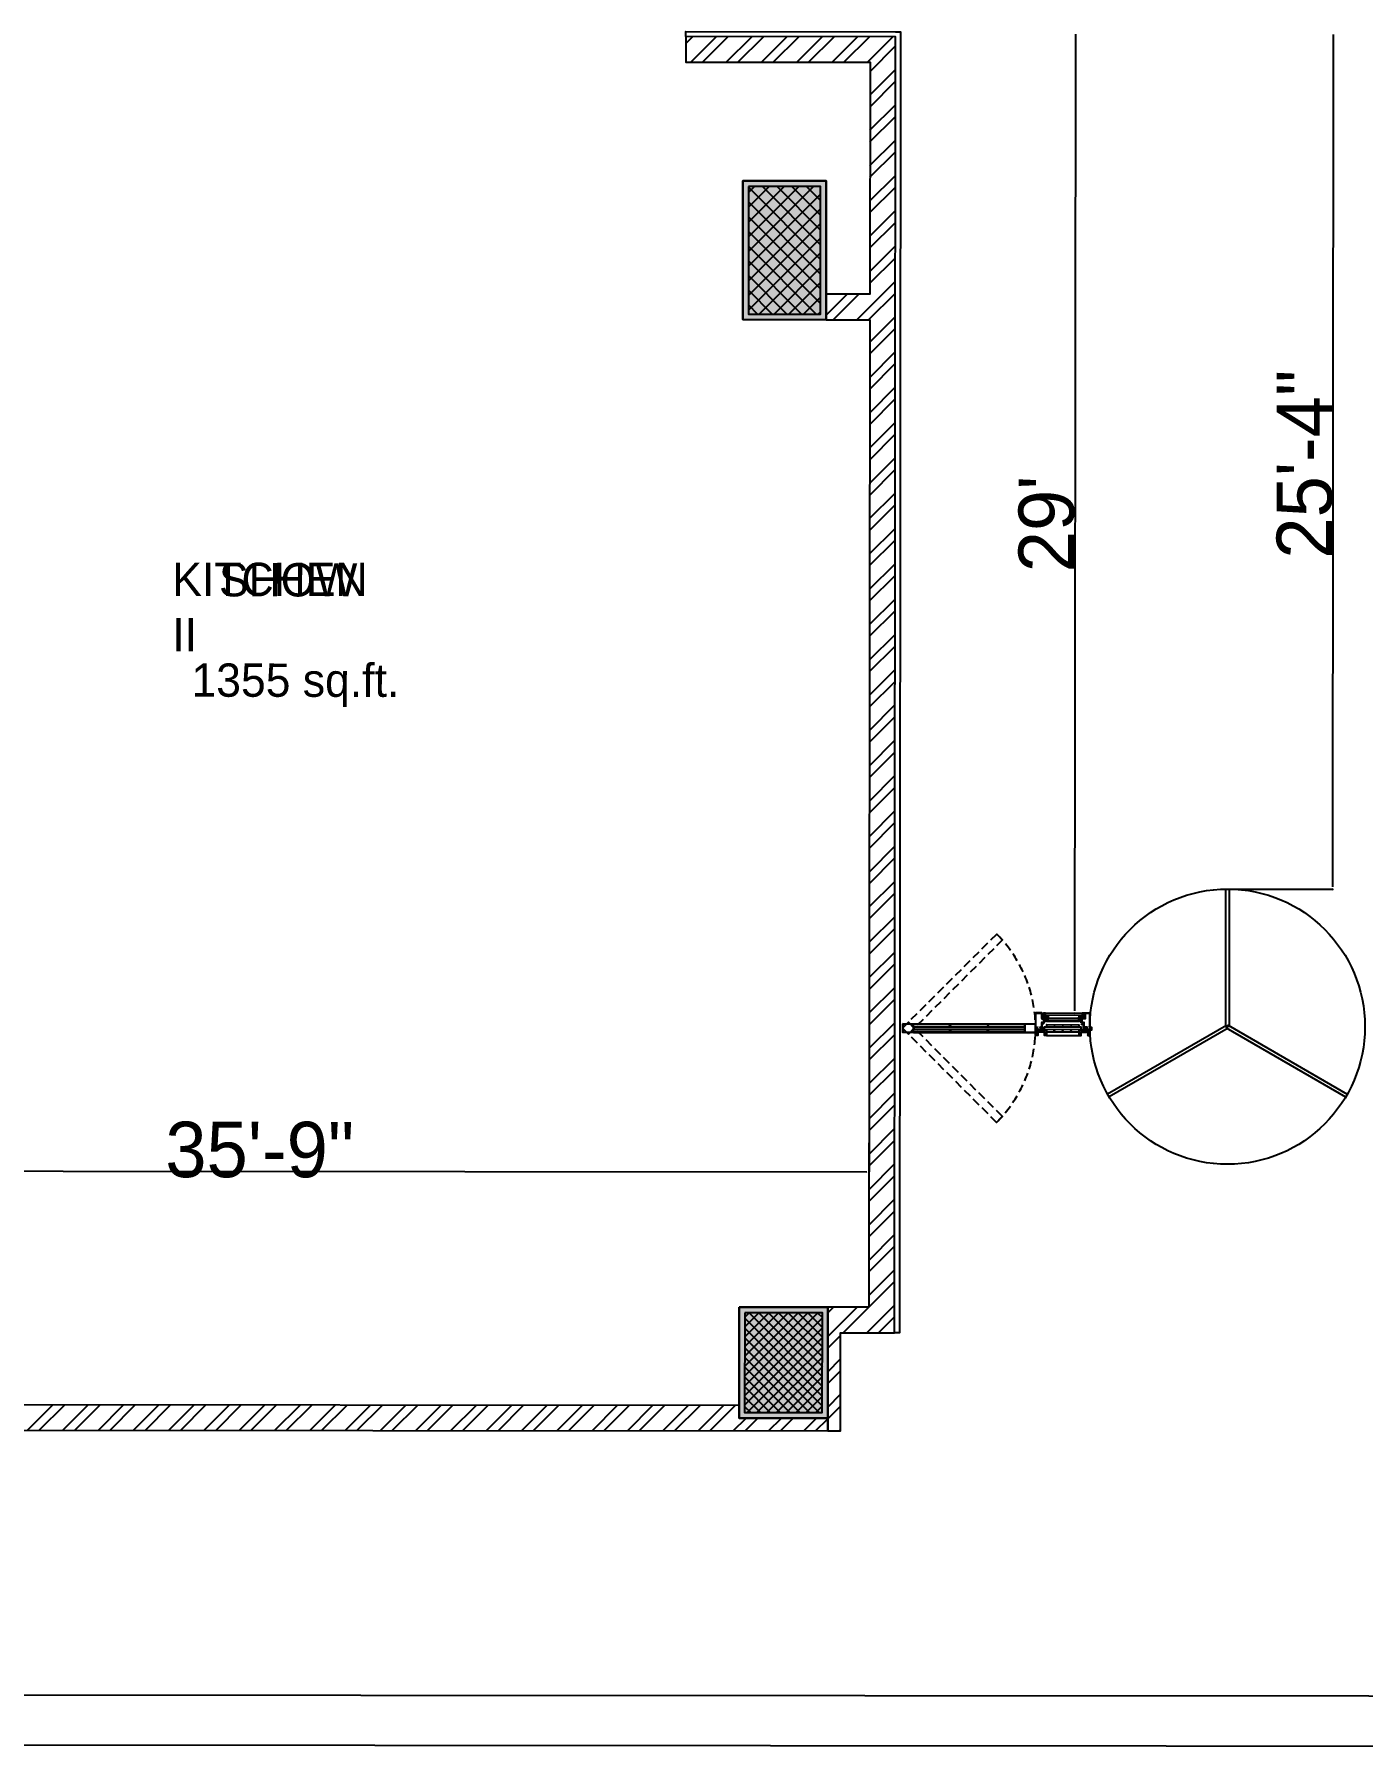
# Model space of a CAD drawing. Header units: millimetres. Extents: x -957 to 3394, y -3 to 3008.
# Drawn here: x 746 to 1217, y -3 to 606 of the extents above; entities that cross this region are included whole.
import ezdxf

# ---------------------------------------------------------------- set-up
doc = ezdxf.new("R2010")
doc.units = ezdxf.units.MM
for name, color, linetype in [('PDF_$0$ELEVATION_5_LIGHT', 7, 'CONTINUOUS'), ('PDF_$0$GLAZING', 7, 'CONTINUOUS'), ('PDF_0', 7, 'CONTINUOUS'), ('PDF_A-GRID2', 7, 'CONTINUOUS'), ('PDF_ALUMINIUM-DET', 7, 'CONTINUOUS'), ('PDF_DOORS_SECTION', 7, 'CONTINUOUS'), ('PDF_ELEV_5_LIGHT', 7, 'CONTINUOUS'), ('PDF_FRAMING-COLUMN', 7, 'CONTINUOUS'), ('PDF_FRAMING-COLUMN_HATCH', 7, 'CONTINUOUS'), ('PDF_GASKET', 7, 'CONTINUOUS'), ('PDF_GLASS', 7, 'CONTINUOUS'), ('PDF_HARDWARE', 7, 'CONTINUOUS'), ('PDF_HATCH', 7, 'CONTINUOUS'), ('PDF_HATCH_-_BRICK_WALL', 7, 'CONTINUOUS'), ('PDF_I-DOOR-OPEN', 7, 'CONTINUOUS'), ('PDF_ID_FINISH_LINE', 7, 'CONTINUOUS'), ('PDF_TEMPLATE', 7, 'CONTINUOUS'), ('PDF_TEXT', 7, 'CONTINUOUS'), ('PDF_WALL', 7, 'CONTINUOUS')]:
    doc.layers.add(name, color=color, linetype=linetype)
doc.styles.add('PDF_ARIAL', font='PDF_ARIAL')

msp = doc.modelspace()

# ---------------------------------------------------------------- linework, layer by layer
at = {"layer": 'PDF_$0$ELEVATION_5_LIGHT'}
msp.add_circle((1168.69, 254.07), 48.77, dxfattribs=at)
at = {"layer": 'PDF_$0$GLAZING'}
for points in [[(1169.33, 302.84), (1169.28, 254.07), (1168.1, 254.07), (1168.15, 302.84)], [(1126.15, 230.24), (1168.4, 254.59)], [(1168.99, 253.56), (1126.74, 229.22)], [(1210.61, 229.14), (1168.4, 253.56), (1168.99, 254.58), (1211.2, 230.17)], [(1168.4, 253.56), (1168.99, 254.58)]]:
    msp.add_lwpolyline(points, dxfattribs=at)
at = {"layer": 'PDF_0'}
for points in [[(-926.17, 18.23), (-923.64, 2975.98), (3366.24, 2973.12), (3363.71, 15.38)], [(1104.6, 256.28), (1104.32, 255.99)], [(1104.38, 256.17), (1105.11, 256.17), (1105.11, 256.9), (1104.38, 256.9)], [(1116.26, 256.27), (1115.98, 255.98)], [(1116.2, 256.16), (1116.94, 256.16), (1116.94, 256.89), (1116.2, 256.89)], [(1053.46, 255.02), (1053.45, 252.07), (1057.39, 252.06), (1057.39, 255.01)], [(1053.54, 254.94), (1053.53, 252.15), (1057.31, 252.14), (1057.31, 254.93)], [(1096.72, 254.98), (1096.72, 252.03), (1100.65, 252.03), (1100.65, 254.98)], [(1096.8, 254.9), (1096.8, 252.11), (1100.57, 252.11), (1100.57, 254.9)], [(1100.65, 252.88), (1104.58, 252.88), (1104.58, 250.91), (1103.8, 250.91), (1103.8, 252.09), (1101.44, 252.09), (1101.44, 250.91), (1100.65, 250.91)], [(1100.66, 253.01), (1101.39, 253.01), (1101.39, 253.74), (1100.66, 253.74)], [(1100.7, 252.83), (1104.53, 252.83), (1104.53, 250.96), (1103.85, 252.14), (1101.39, 252.14), (1101.39, 250.96)], [(1101.43, 252.81), (1101.42, 252.8)], [(1101.44, 252.81), (1101.43, 252.8)], [(1102.15, 252.81), (1102.14, 252.8)], [(1102.16, 252.81), (1102.15, 252.8)], [(1102.41, 253.17), (1103.14, 253.17), (1103.14, 253.9), (1102.41, 253.9)], [(1119.92, 252.86), (1115.99, 252.87), (1115.99, 250.9), (1116.78, 250.9), (1116.78, 252.08), (1119.14, 252.08), (1119.14, 250.9), (1119.92, 250.9)], [(1119.87, 252.81), (1116.04, 252.82), (1116.04, 250.95), (1116.73, 252.13), (1119.19, 252.13), (1119.19, 250.95)], [(1118.17, 253.15), (1118.9, 253.15), (1118.9, 253.88), (1118.17, 253.89)], [(1118.43, 252.8), (1118.42, 252.79)], [(1118.44, 252.8), (1118.43, 252.79)], [(1119.14, 252.8), (1119.13, 252.79)], [(1119.15, 252.8), (1119.14, 252.79)], [(1119.92, 252.99), (1120.65, 252.99), (1120.65, 253.73), (1119.92, 253.73)]]:
    msp.add_lwpolyline(points, close=True, dxfattribs=at)
for points in [[(1114.78, 605.86), (1114.48, 259.7)], [(1206.03, 303.59), (1206.29, 605.78)], [(1168.15, 302.84), (1206.04, 302.81)], [(1205.84, 302.61), (1206.23, 303)], [(1100.67, 258.88), (1100.65, 255.56), (1100.65, 253.02)], [(1102.88, 258.92), (1101.94, 258.92), (1100.71, 258.92)], [(1100.71, 258.92), (1114.49, 258.91)], [(1100.73, 253.12), (1100.74, 258.84)], [(1100.74, 258.84), (1101.94, 258.84), (1102.85, 258.84), (1102.84, 256.88)], [(1102.84, 255.71), (1102.84, 253.11)], [(1102.85, 256.87), (1103.5, 256.87)], [(1102.92, 256.95), (1102.92, 258.88)], [(1104.59, 256.95), (1102.93, 256.95)], [(1103.51, 256.86), (1103.5, 255.72)], [(1103.78, 255.67), (1103.58, 256.85)], [(1103.6, 256.87), (1104.52, 256.87)], [(1103.85, 255.68), (1103.79, 255.68)], [(1103.86, 255.58), (1103.86, 255.67)], [(1104.28, 256.37), (1104.28, 256.17)], [(1104.51, 256.39), (1104.3, 256.39)], [(1104.3, 256.15), (1104.36, 256.15)], [(1104.41, 256.15), (1104.46, 256.24)], [(1104.51, 256.15), (1104.57, 256.15)], [(1104.53, 256.85), (1104.53, 256.41)], [(1104.59, 256.17), (1104.59, 256.94)], [(1114.29, 258.71), (1114.68, 259.11)], [(1115.99, 256.16), (1115.99, 256.93)], [(1116, 256.94), (1117.65, 256.93)], [(1116.07, 256.14), (1116.01, 256.14)], [(1116.05, 256.84), (1116.05, 256.4)], [(1116.98, 256.86), (1116.07, 256.86)], [(1116.07, 256.38), (1116.28, 256.38)], [(1116.12, 256.14), (1116.17, 256.23)], [(1116.28, 256.14), (1116.22, 256.14)], [(1116.3, 256.36), (1116.3, 256.16)], [(1116.72, 255.57), (1116.72, 255.66)], [(1116.73, 255.67), (1116.79, 255.67)], [(1116.8, 255.66), (1117, 256.84)], [(1117.73, 256.86), (1117.08, 256.86)], [(1117.08, 256.85), (1117.08, 255.71)], [(1117.66, 256.94), (1117.66, 258.87)], [(1117.7, 258.91), (1118.64, 258.91), (1119.88, 258.91)], [(1119.84, 258.83), (1118.64, 258.83), (1117.74, 258.83), (1117.74, 256.86)], [(1117.74, 255.7), (1117.74, 253.1)], [(1119.84, 253.1), (1119.85, 258.82)], [(1119.92, 258.87), (1119.93, 255.54), (1119.92, 253)], [(1096.72, 254.98), (1057.39, 255.01)], [(1057.39, 252.06), (1096.72, 252.03)], [(1069.97, 252.25), (1070.76, 253.04)], [(1069.98, 254.02), (1070.76, 254.81)], [(1070.05, 254.1), (1070.68, 254.73)], [(1070.05, 252.33), (1070.68, 252.96)], [(1083.35, 254.01), (1084.13, 254.79)], [(1083.35, 252.24), (1084.13, 253.02)], [(1083.42, 252.32), (1084.05, 252.95)], [(1083.43, 254.09), (1084.06, 254.72)], [(1100.65, 253.01), (1100.73, 253.01)], [(1100.79, 253.11), (1100.74, 253.11)], [(1100.85, 253.21), (1100.8, 253.16)], [(1100.8, 253.16), (1100.8, 253.12)], [(1101.18, 253.21), (1100.86, 253.21)], [(1101.25, 253.15), (1101.19, 253.21)], [(1101.2, 253.12), (1101.94, 253.01)], [(1101.25, 253.12), (1101.25, 253.14)], [(1102.31, 253.11), (1101.26, 253.11)], [(1102.38, 253.21), (1102.32, 253.15)], [(1102.32, 253.14), (1102.32, 253.11)], [(1102.37, 253.13), (1102.41, 253.17)], [(1102.71, 253.21), (1102.39, 253.21)], [(1102.77, 253.16), (1102.72, 253.21)], [(1102.77, 253.11), (1102.77, 253.16)], [(1102.83, 253.11), (1102.78, 253.11)], [(1102.84, 253.01), (1102.92, 253.01)], [(1102.92, 253.02), (1102.92, 255.55)], [(1102.93, 255.56), (1103.84, 255.56)], [(1103.04, 254.74), (1103.79, 255.56)], [(1103.66, 253.02), (1103.87, 253.09)], [(1103.67, 253.13), (1103.87, 253.2)], [(1103.67, 253.1), (1103.87, 253.17)], [(1103.67, 253.08), (1103.87, 253.14)], [(1103.67, 253.05), (1103.87, 253.11)], [(1107.08, 253.99), (1107.56, 254.46)], [(1107.08, 252.53), (1107.55, 253)], [(1107.1, 254.01), (1107.53, 254.44)], [(1107.1, 252.55), (1107.53, 252.98)], [(1110.05, 253.98), (1110.52, 254.46)], [(1110.05, 252.53), (1110.52, 253)], [(1110.07, 254.01), (1110.5, 254.43)], [(1110.07, 252.55), (1110.5, 252.98)], [(1113.02, 253.98), (1113.49, 254.45)], [(1113.02, 252.53), (1113.49, 253)], [(1113.04, 254), (1113.47, 254.43)], [(1113.04, 252.55), (1113.47, 252.98)], [(1116.71, 253.12), (1116.91, 253.19)], [(1116.71, 253.09), (1116.91, 253.16)], [(1116.71, 253.07), (1116.91, 253.13)], [(1116.71, 253.04), (1116.91, 253.1)], [(1116.71, 253.01), (1116.92, 253.07)], [(1117.65, 255.55), (1116.74, 255.55)], [(1116.79, 254.73), (1117.53, 255.55)], [(1117.66, 253), (1117.66, 255.54)], [(1117.66, 253), (1117.74, 253)], [(1117.74, 253.09), (1117.8, 253.09)], [(1117.81, 253.15), (1117.86, 253.2)], [(1117.81, 253.1), (1117.81, 253.14)], [(1117.86, 253.2), (1118.19, 253.2)], [(1118.21, 253.12), (1118.17, 253.15)], [(1118.19, 253.2), (1118.25, 253.13)], [(1118.26, 253.13), (1118.26, 253.1)], [(1118.26, 253.09), (1119.32, 253.09)], [(1119.37, 253.11), (1118.64, 252.99)], [(1119.32, 253.1), (1119.32, 253.13)], [(1119.33, 253.13), (1119.39, 253.2)], [(1119.39, 253.2), (1119.72, 253.2)], [(1119.72, 253.2), (1119.77, 253.15)], [(1119.77, 253.14), (1119.77, 253.1)], [(1119.78, 253.09), (1119.84, 253.09)], [(1119.84, 252.99), (1119.92, 252.99)], [(1041.63, 221.51), (1041.61, 202.59)], [(613.11, 202.96), (1040.83, 202.6)], [(1041.42, 202.4), (1041.81, 202.79)]]:
    msp.add_lwpolyline(points, dxfattribs=at)
at = {"layer": 'PDF_0', "color": 7}
for points in [[(1026.38, 553.82), (1026.34, 504.66), (996.84, 504.68), (996.88, 553.85)], [(995.56, 154.65), (1027.02, 154.62), (1026.99, 115.29), (995.52, 115.32)]]:
    msp.add_lwpolyline(points, close=True, dxfattribs=at)
at = {"layer": 'PDF_0'}
for centre, radius, start, end in [((1100.71, 258.88), 0.0394, 90.02983, 179.87217), ((1100.74, 258.84), 0.00785, 90.01579, 179.88625), ((1102.85, 256.88), 0.00785, 180.01582, 269.88615), ((1102.85, 255.71), 0.00785, 90.01577, 179.88623), ((1102.88, 258.88), 0.0394, 359.93877, 89.85644), ((1102.93, 256.95), 0.00785, 180.01576, 269.88618), ((1103.5, 256.86), 0.00785, 0.01577, 89.88623), ((1103.6, 256.85), 0.0197, 89.78675, 179.90185), ((1103.79, 255.67), 0.00982, 89.95435, 179.94767), ((1103.85, 255.67), 0.00982, 359.95438, 89.94759), ((1104.3, 256.37), 0.0196, 89.95438, 179.94762), ((1104.3, 256.17), 0.0196, 179.95436, 269.94763), ((1104.36, 256.17), 0.0197, 269.92326, 359.76535), ((1104.51, 256.17), 0.0196, 179.95436, 269.94763), ((1104.51, 256.41), 0.0197, 269.96855, 359.93345), ((1104.52, 256.85), 0.0197, 0.13665, 89.97875), ((1104.57, 256.17), 0.0196, 269.95436, 359.94763), ((1104.59, 256.94), 0.00785, 0.01579, 89.88617), ((1116, 256.93), 0.00785, 90.0158, 179.8862), ((1116.01, 256.16), 0.0197, 180.00015, 270.11524), ((1116.07, 256.84), 0.0196, 89.95438, 179.94763), ((1116.07, 256.4), 0.0197, 179.78675, 269.90185), ((1116.07, 256.16), 0.0196, 269.95437, 359.94763), ((1116.22, 256.16), 0.0196, 179.95437, 269.94763), ((1116.28, 256.36), 0.0197, 0.00015, 90.11524), ((1116.28, 256.16), 0.0197, 269.78675, 359.90186), ((1116.73, 255.66), 0.00984, 89.62024, 179.85579), ((1116.79, 255.66), 0.00982, 359.95437, 89.94763), ((1116.98, 256.84), 0.0196, 359.95438, 89.94762), ((1117.08, 256.85), 0.00785, 90.0158, 179.88624), ((1117.65, 256.94), 0.00787, 269.59769, 359.77134), ((1117.7, 258.87), 0.0394, 89.96149, 179.94051), ((1117.73, 256.86), 0.00787, 269.59773, 359.77136), ((1117.73, 255.7), 0.00787, 0.13068, 90.30431), ((1119.88, 258.87), 0.0394, 359.96149, 89.94051), ((1100.66, 253.02), 0.00787, 179.59767, 269.77139), ((1100.81, 253.16), 0.00783, 134.41138, 179.82332), ((1100.86, 253.21), 0.00781, 89.49013, 134.79257), ((1101.18, 253.21), 0.00781, 45.10948, 90.41178), ((1101.2, 253.12), 0.00781, 359.48988, 44.79274), ((1101.24, 253.14), 0.00801, 0.61873, 44.95061), ((1102.31, 253.11), 0.00793, 270.05028, 359.85171), ((1102.33, 253.14), 0.00794, 135.49101, 180.03053), ((1102.37, 253.12), 0.00788, 134.56183, 179.6729), ((1102.39, 253.21), 0.00794, 89.87163, 134.41096), ((1102.71, 253.21), 0.00781, 45.10937, 90.412), ((1102.76, 253.16), 0.00807, 0.2505, 44.03208), ((1102.78, 253.11), 0.00793, 180.05039, 269.85164), ((1102.91, 253.02), 0.00788, 269.71132, 0.19072), ((1102.93, 255.55), 0.00785, 90.01582, 179.8862), ((1103.84, 255.58), 0.0197, 271.56538, 359.85286), ((1116.74, 255.57), 0.0196, 179.90775, 268.47799), ((1117.65, 255.54), 0.00787, 0.13074, 90.30421), ((1117.66, 253), 0.00787, 179.59774, 269.77132), ((1117.86, 253.19), 0.00794, 89.87149, 134.41108), ((1118.19, 253.19), 0.00781, 45.1096, 90.41189), ((1118.2, 253.11), 0.00781, 359.49003, 44.79249), ((1118.25, 253.13), 0.00801, 0.61869, 44.95069), ((1119.33, 253.13), 0.00794, 135.49108, 180.03045), ((1119.32, 253.1), 0.00793, 270.0503, 359.8517), ((1119.38, 253.11), 0.00781, 135.10973, 180.41175), ((1119.39, 253.19), 0.00807, 90.25061, 134.03201), ((1119.72, 253.19), 0.00781, 45.10954, 90.41198), ((1119.77, 253.14), 0.00807, 0.25079, 44.03184), ((1119.84, 253.1), 0.00798, 270.39095, 359.51102), ((1119.92, 253), 0.00787, 270.13066, 0.30433)]:
    msp.add_arc(centre, radius, start, end, dxfattribs=at)
for points in [[(1119.85, 258.82), (1119.85, 258.82), (1119.85, 258.83), (1119.84, 258.83)], [(1100.73, 253.12), (1100.73, 253.11), (1100.73, 253.11), (1100.74, 253.11)], [(1100.79, 253.11), (1100.8, 253.11), (1100.8, 253.11), (1100.8, 253.12)], [(1101.25, 253.12), (1101.25, 253.11), (1101.26, 253.11), (1101.26, 253.11)], [(1102.83, 253.11), (1102.84, 253.11), (1102.84, 253.11), (1102.84, 253.11)], [(1117.74, 253.1), (1117.74, 253.1), (1117.74, 253.09), (1117.74, 253.09)], [(1117.8, 253.09), (1117.8, 253.09), (1117.81, 253.1), (1117.81, 253.1)], [(1117.81, 253.15), (1117.81, 253.15), (1117.81, 253.15), (1117.81, 253.14)], [(1118.26, 253.1), (1118.26, 253.1), (1118.26, 253.09), (1118.26, 253.09)], [(1119.77, 253.1), (1119.77, 253.1), (1119.78, 253.09), (1119.78, 253.09)]]:
    msp.add_open_spline(points, degree=3, dxfattribs=at)
at = {"layer": 'PDF_0', "color": 7}
for points in [[(1026.38, 553.82), (1026.34, 504.66), (996.88, 553.85), (996.84, 504.68)], [(995.56, 154.65), (1027.02, 154.62), (995.52, 115.32), (1026.99, 115.29)]]:
    msp.add_solid(points, dxfattribs=at)
at = {"layer": 'PDF_A-GRID2'}
for points in [[(1103.31, 256.99), (1103.31, 257.1)], [(1117.27, 256.97), (1117.27, 257.09)], [(1103.31, 255.45), (1103.31, 255.34)], [(1117.27, 255.44), (1117.27, 255.32)]]:
    msp.add_lwpolyline(points, dxfattribs=at)
at = {"layer": 'PDF_ALUMINIUM-DET'}
for points in [[(1102.92, 257.99), (1103.66, 257.99), (1103.66, 258.72), (1102.92, 258.72)], [(1102.92, 256.95), (1103.66, 256.95), (1103.66, 257.68), (1102.93, 257.68)], [(1102.93, 258), (1103.66, 258), (1103.66, 258.74), (1102.93, 258.74)], [(1102.93, 256.95), (1103.66, 256.95), (1103.66, 257.68), (1102.93, 257.68)], [(1102.94, 258.01), (1103.68, 258.01), (1103.68, 258.74), (1102.94, 258.74)], [(1102.96, 258.01), (1103.69, 258), (1103.69, 258.74), (1102.96, 258.74)], [(1102.99, 257.83), (1103.72, 257.83), (1103.72, 258.57), (1102.99, 258.57)], [(1103, 257.92), (1103.73, 257.92), (1103.73, 258.65), (1103, 258.66)], [(1103.01, 257.9), (1103.74, 257.9), (1103.75, 258.63), (1103.01, 258.63)], [(1103.01, 257.87), (1103.74, 257.87), (1103.74, 258.6), (1103.01, 258.6)], [(1103.09, 257.73), (1103.82, 257.73), (1103.82, 258.46), (1103.09, 258.46)], [(1103.45, 258.09), (1104.19, 258.09), (1104.19, 258.82), (1103.45, 258.82)], [(1104.42, 257.1), (1105.16, 257.1), (1105.16, 257.84), (1104.42, 257.84)], [(1104.42, 257.09), (1105.15, 257.09), (1105.15, 257.82), (1104.42, 257.82)], [(1104.42, 257.06), (1105.16, 257.06), (1105.16, 257.79), (1104.42, 257.79)], [(1104.44, 257.11), (1105.17, 257.11), (1105.17, 257.84), (1104.44, 257.84)], [(1104.44, 257.11), (1105.17, 257.11), (1105.17, 257.84), (1104.44, 257.84)], [(1104.45, 257.11), (1105.18, 257.11), (1105.18, 257.84), (1104.45, 257.84)], [(1104.48, 257.1), (1105.21, 257.1), (1105.21, 257.83), (1104.48, 257.83)], [(1104.49, 257.07), (1105.22, 257.07), (1105.22, 257.8), (1104.49, 257.8)], [(1104.49, 256.95), (1105.22, 256.95), (1105.22, 257.69), (1104.49, 257.69)], [(1104.49, 256.95), (1105.22, 256.95), (1105.22, 257.68), (1104.49, 257.68)], [(1104.54, 256.97), (1105.27, 256.97), (1105.27, 257.7), (1104.54, 257.7)], [(1116.04, 256.96), (1116.78, 256.96), (1116.78, 257.69), (1116.04, 257.69)], [(1116.09, 257.06), (1116.83, 257.06), (1116.83, 257.79), (1116.09, 257.79)], [(1116.09, 256.94), (1116.83, 256.94), (1116.83, 257.68), (1116.09, 257.68)], [(1116.09, 256.94), (1116.83, 256.94), (1116.83, 257.67), (1116.1, 257.67)], [(1116.1, 257.09), (1116.84, 257.09), (1116.84, 257.82), (1116.1, 257.82)], [(1116.13, 257.1), (1116.86, 257.1), (1116.87, 257.83), (1116.13, 257.83)], [(1116.15, 257.1), (1116.88, 257.1), (1116.88, 257.83), (1116.15, 257.83)], [(1116.15, 257.1), (1116.88, 257.1), (1116.88, 257.83), (1116.15, 257.83)], [(1116.16, 257.09), (1116.89, 257.09), (1116.89, 257.83), (1116.16, 257.83)], [(1116.16, 257.05), (1116.89, 257.05), (1116.89, 257.78), (1116.16, 257.78)], [(1116.17, 257.08), (1116.9, 257.08), (1116.9, 257.81), (1116.17, 257.81)], [(1117.13, 258.08), (1117.86, 258.08), (1117.86, 258.81), (1117.13, 258.81)], [(1117.49, 257.71), (1118.23, 257.71), (1118.23, 258.45), (1117.49, 258.45)], [(1117.57, 257.89), (1118.3, 257.89), (1118.31, 258.62), (1117.57, 258.62)], [(1117.57, 257.86), (1118.31, 257.86), (1118.31, 258.59), (1117.57, 258.59)], [(1117.58, 257.91), (1118.32, 257.91), (1118.32, 258.64), (1117.58, 258.64)], [(1117.59, 257.82), (1118.33, 257.82), (1118.33, 258.55), (1117.59, 258.55)], [(1117.63, 257.99), (1118.36, 257.99), (1118.36, 258.73), (1117.63, 258.73)], [(1117.64, 258), (1118.37, 258), (1118.37, 258.73), (1117.64, 258.73)], [(1117.65, 256.93), (1118.38, 256.93), (1118.39, 257.67), (1117.65, 257.67)], [(1117.66, 257.99), (1118.39, 257.99), (1118.39, 258.72), (1117.66, 258.72)], [(1117.66, 257.98), (1118.39, 257.98), (1118.39, 258.71), (1117.66, 258.71)], [(1117.66, 256.94), (1118.39, 256.94), (1118.39, 257.67), (1117.66, 257.67)], [(1101.95, 252.8), (1101.21, 252.66), (1104.07, 252.88)], [(1118.62, 252.79), (1119.37, 252.65), (1116.51, 252.87)]]:
    msp.add_lwpolyline(points, close=True, dxfattribs=at)
for points in [[(1102.92, 256.95), (1102.92, 257.99), (1102.92, 256.95)], [(1104.48, 256.95), (1102.93, 256.95), (1104.48, 256.95)], [(1103.04, 257.9), (1103, 257.84)], [(1103.01, 257.79), (1103.06, 257.73)], [(1103.08, 257.71), (1103.08, 257.71)], [(1104.42, 257.07), (1104.42, 257.09)], [(1116.1, 256.94), (1117.65, 256.93), (1116.1, 256.94)], [(1116.17, 257.06), (1116.17, 257.08)], [(1117.51, 257.7), (1117.51, 257.7)], [(1117.57, 257.78), (1117.52, 257.71)], [(1117.54, 257.89), (1117.58, 257.82)], [(1117.66, 256.94), (1117.66, 257.98), (1117.66, 256.94)], [(1100.72, 253.01), (1100.85, 253.01)], [(1102.72, 253.01), (1102.85, 253.01)], [(1117.73, 253), (1117.86, 253)], [(1119.72, 252.99), (1119.85, 252.99)]]:
    msp.add_lwpolyline(points, dxfattribs=at)
for points in [[(1104.59, 257.27, 0.222288), (1104.42, 257.53, -0.225551), (1104.54, 257.28), (1104.53, 257.2), (1104.34, 257.19), (1104.35, 257.01), (1104.43, 257.03), (1104.54, 257.14), (1104.44, 257), (1102.98, 257.6)], [(1115.99, 257.26, -0.222288), (1116.16, 257.52, 0.225918), (1116.04, 257.27), (1116.05, 257.19), (1116.24, 257.18), (1116.23, 257), (1116.15, 257.02), (1116.05, 257.13), (1116.15, 256.99), (1117.6, 257.59)]]:
    msp.add_lwpolyline(points, format="xyb", dxfattribs=at)
for points in [[(1103.45, 258.09, -0.175807), (1103.89, 257.88), (1104.45, 257.57), (1103.96, 257.91, 0.172348)], [(1117.13, 258.08, 0.175829), (1116.69, 257.87), (1116.13, 257.56), (1116.63, 257.9, -0.172348)]]:
    msp.add_lwpolyline(points, format="xyb", close=True, dxfattribs=at)
for centre, radius, start, end in [((1102.99, 257.6), 0.00785, 90.01578, 179.88618), ((1103.08, 257.83), 0.0788, 173.1359, 204.42369), ((1103.08, 257.73), 0.0196, 204.42484, 269.95925), ((1103.08, 257.73), 0.0118, 269.91356, 359.98843), ((1104.35, 257.19), 0.00394, 89.71141, 180.19074), ((1104.35, 257.01), 0.00785, 180.01576, 269.88619), ((1104.41, 257.03), 0.0197, 269.78676, 359.90185), ((1104.42, 257.07), 0.00787, 180.13069, 270.30425), ((1104.42, 257.05), 0.00785, 0.01573, 89.88627), ((1104.53, 257.2), 0.00394, 269.71099, 0.19101), ((1104.53, 257.14), 0.00785, 0.01574, 89.88626), ((1104.54, 256.98), 0.00394, 179.71151, 270.19057), ((1116.05, 257.13), 0.00785, 90.01573, 179.88625), ((1116.16, 257.04), 0.00785, 90.01583, 179.88621), ((1116.17, 257.02), 0.0197, 180.00014, 270.11524), ((1116.16, 257.06), 0.00785, 270.01581, 359.88621), ((1116.23, 257.18), 0.00394, 359.71125, 90.19061), ((1116.23, 257), 0.00785, 270.0158, 359.88618), ((1117.51, 257.71), 0.0118, 179.91356, 269.98844), ((1117.51, 257.72), 0.0196, 269.94274, 335.47717), ((1117.5, 257.81), 0.0781, 335.33458, 6.90982), ((1117.59, 257.59), 0.00785, 0.01582, 89.88617)]:
    msp.add_arc(centre, radius, start, end, dxfattribs=at)
for points in [[(1103.04, 257.9), (1103.04, 257.9), (1103.04, 257.9), (1103.04, 257.9)], [(1116.04, 257.19), (1116.04, 257.19), (1116.05, 257.19), (1116.05, 257.19)], [(1116.04, 256.96), (1116.04, 256.96), (1116.05, 256.96), (1116.05, 256.97)], [(1117.54, 257.89), (1117.54, 257.89), (1117.54, 257.89), (1117.54, 257.89)]]:
    msp.add_open_spline(points, degree=3, dxfattribs=at)
at = {"layer": 'PDF_DOORS_SECTION'}
msp.add_lwpolyline([(1116.67, 253), (1103.87, 253.01), (1103.87, 253.99), (1116.67, 253.98)], close=True, dxfattribs=at)
at = {"layer": 'PDF_ELEV_5_LIGHT'}
for points in [[(1102.88, 258.92), (1117.7, 258.91)], [(1117.13, 258.08), (1103.45, 258.09)], [(1116.01, 256.14), (1104.57, 256.15)], [(1104.58, 255.99), (1116, 255.98)], [(1116, 256.94), (1104.59, 256.95)], [(1096.72, 254.78), (1057.39, 254.82)], [(1096.72, 252.23), (1057.39, 252.26)], [(1104.58, 252.22), (1115.99, 252.21)], [(1104.58, 250.91), (1115.99, 250.9)], [(1104.59, 253.99), (1104.59, 254.78), (1115.99, 254.77), (1115.99, 253.98)]]:
    msp.add_lwpolyline(points, dxfattribs=at)
at = {"layer": 'PDF_FRAMING-COLUMN'}
for points in [[(996.88, 553.85), (996.84, 504.68), (1026.34, 504.66), (1026.38, 553.82)], [(998.84, 551.88), (998.81, 506.65), (1024.37, 506.63), (1024.41, 551.86)], [(995.56, 154.65), (995.52, 115.32), (1026.99, 115.29), (1027.02, 154.62)], [(997.52, 152.68), (997.49, 117.28), (1025.02, 117.26), (1025.05, 152.65)]]:
    msp.add_lwpolyline(points, close=True, dxfattribs=at)
at = {"layer": 'PDF_FRAMING-COLUMN_HATCH'}
for points in [[(998.82, 523.63), (1024.41, 549.17)], [(998.83, 539.28), (1011.45, 551.87)], [(998.83, 534.06), (1016.66, 551.86)], [(998.83, 528.85), (1021.88, 551.86)], [(998.84, 549.7), (1001.02, 551.88)], [(998.84, 544.49), (1006.23, 551.87)], [(998.84, 551.6), (1024.39, 526.01)], [(1003.78, 551.87), (1024.39, 531.23)], [(1008.99, 551.87), (1024.4, 536.44)], [(1014.21, 551.87), (1024.4, 541.66)], [(1019.42, 551.86), (1024.41, 546.87)], [(998.82, 518.42), (1024.4, 543.96)], [(998.84, 546.38), (1024.38, 520.8)], [(998.81, 513.2), (1024.4, 538.75)], [(998.83, 535.95), (1024.37, 510.37)], [(998.84, 541.17), (1024.38, 515.58)], [(998.81, 507.99), (1024.39, 533.53)], [(998.83, 530.74), (1022.9, 506.63)], [(998.82, 525.53), (1017.68, 506.63)], [(1002.68, 506.65), (1024.39, 528.32)], [(998.82, 520.31), (1012.47, 506.64)], [(1007.9, 506.64), (1024.39, 523.1)], [(1013.11, 506.64), (1024.38, 517.89)], [(998.81, 515.1), (1007.25, 506.64)], [(1018.32, 506.63), (1024.38, 512.67)], [(998.81, 509.88), (1002.04, 506.65)], [(1023.54, 506.63), (1024.37, 507.46)], [(997.5, 133.76), (1016.43, 152.66)], [(997.5, 130.29), (1019.91, 152.66)], [(997.5, 126.81), (1023.39, 152.66)], [(997.51, 144.19), (1006.01, 152.67)], [(997.51, 140.72), (1009.48, 152.67)], [(997.51, 137.24), (1012.96, 152.66)], [(997.52, 151.15), (999.05, 152.68)], [(997.52, 147.67), (1002.53, 152.67)], [(999.03, 152.68), (1025.03, 126.63)], [(1002.5, 152.67), (1025.03, 130.11)], [(1005.98, 152.67), (1025.04, 133.58)], [(1009.46, 152.67), (1025.04, 137.06)], [(1012.93, 152.66), (1025.04, 140.53)], [(1016.41, 152.66), (1025.04, 144.01)], [(1019.88, 152.66), (1025.05, 147.49)], [(1023.36, 152.66), (1025.05, 150.96)], [(997.49, 119.86), (1025.05, 147.37)], [(997.5, 123.33), (1025.05, 150.84)], [(997.52, 150.71), (1025.03, 123.15)], [(997.52, 147.23), (1025.02, 119.68)], [(997.51, 143.75), (1023.96, 117.26)], [(997.51, 140.28), (1020.49, 117.26)], [(998.39, 117.28), (1025.04, 143.89)], [(1001.86, 117.28), (1025.04, 140.41)], [(997.51, 136.8), (1017.01, 117.26)], [(1005.34, 117.27), (1025.04, 136.94)], [(997.5, 133.33), (1013.54, 117.27)], [(997.5, 129.85), (1010.06, 117.27)], [(1008.82, 117.27), (1025.04, 133.46)], [(1012.29, 117.27), (1025.03, 129.98)], [(997.49, 122.9), (1003.11, 117.28)], [(997.5, 126.37), (1006.58, 117.27)], [(1015.77, 117.26), (1025.03, 126.51)], [(1019.25, 117.26), (1025.03, 123.03)], [(997.49, 119.42), (999.63, 117.28)], [(1022.72, 117.26), (1025.02, 119.56)]]:
    msp.add_lwpolyline(points, dxfattribs=at)
for points in [[(996.88, 553.85), (996.84, 504.68), (1026.38, 553.82), (1026.34, 504.66)], [(998.84, 551.88), (998.81, 506.65), (1024.41, 551.86), (1024.37, 506.63)], [(995.56, 154.65), (995.52, 115.32), (1027.02, 154.62), (1026.99, 115.29)], [(997.52, 152.68), (997.49, 117.28), (1025.05, 152.65), (1025.02, 117.26)]]:
    msp.add_solid(points, dxfattribs=at)
at = {"layer": 'PDF_GASKET'}
for points in [[(1100.52, 252.88), (1101.26, 253.15)], [(1100.94, 253.01), (1101.1, 253.08)], [(1102.3, 252.88), (1103, 253.15)], [(1102.47, 253), (1102.63, 253.08)], [(1103.99, 252.74), (1104.69, 253.01)], [(1104.15, 252.8), (1104.32, 252.88)], [(1115.89, 252.73), (1116.58, 253)], [(1116.26, 252.79), (1116.42, 252.87)], [(1117.58, 252.87), (1118.27, 253.14)], [(1117.94, 252.99), (1118.11, 253.07)], [(1119.31, 252.86), (1120.05, 253.14)], [(1119.47, 252.99), (1119.64, 253.07)]]:
    msp.add_lwpolyline(points, dxfattribs=at)
at = {"layer": 'PDF_GLASS'}
msp.add_lwpolyline([(1057.39, 254.03), (1096.72, 254), (1096.72, 253.01), (1057.39, 253.05)], close=True, dxfattribs=at)
at = {"layer": 'PDF_HARDWARE'}
for points in [[(1101.36, 254), (1101.49, 253.88)], [(1102.09, 254), (1102.23, 253.87)], [(1118.35, 253.99), (1118.49, 253.86)], [(1119.09, 253.99), (1119.22, 253.86)]]:
    msp.add_lwpolyline(points, dxfattribs=at)
at = {"layer": 'PDF_HATCH'}
for points in [[(1100.57, 252.88), (1101.26, 253.15)], [(1102.3, 252.88), (1103, 253.15)], [(1103.67, 253.44), (1103.87, 253.17)], [(1103.99, 252.74), (1104.69, 253.01)], [(1115.89, 252.73), (1116.58, 253)], [(1116.91, 253.16), (1116.71, 253.43)], [(1117.58, 252.87), (1118.27, 253.14)], [(1119.31, 252.86), (1120, 253.14)]]:
    msp.add_lwpolyline(points, dxfattribs=at)
at = {"layer": 'PDF_HATCH_-_BRICK_WALL'}
for points in [[(976.67, 602.53), (979.13, 604.99)], [(978.42, 595.95), (987.47, 604.98)], [(982.59, 595.94), (991.65, 604.98)], [(990.94, 595.93), (999.99, 604.97)], [(995.11, 595.93), (1004.16, 604.97)], [(1003.45, 595.92), (1012.5, 604.96)], [(1007.62, 595.92), (1016.68, 604.96)], [(1015.97, 595.91), (1025.02, 604.95)], [(1020.14, 595.91), (1029.19, 604.95)], [(1028.48, 595.9), (1037.53, 604.94)], [(1032.65, 595.9), (1041.71, 604.94)], [(1041, 595.89), (1050.05, 604.93)], [(1041.95, 592.67), (1051, 601.71)], [(1041.94, 584.33), (1050.99, 593.37)], [(1041.94, 580.16), (1050.99, 589.2)], [(1041.93, 571.82), (1050.98, 580.85)], [(1041.93, 567.64), (1050.98, 576.68)], [(1041.92, 559.3), (1050.97, 568.34)], [(1041.91, 555.13), (1050.97, 564.17)], [(1041.91, 546.79), (1050.96, 555.82)], [(1041.9, 542.61), (1050.96, 551.65)], [(1041.9, 534.27), (1050.95, 543.31)], [(1041.89, 530.1), (1050.95, 539.14)], [(1041.89, 521.76), (1050.94, 530.79)], [(1041.88, 517.58), (1050.94, 526.62)], [(1037.27, 504.65), (1050.93, 518.28)], [(1026.34, 506.23), (1033.81, 513.7)], [(1028.93, 504.66), (1037.99, 513.69)], [(1041.45, 504.65), (1050.93, 514.11)], [(1041.86, 496.73), (1050.92, 505.76)], [(1041.86, 492.55), (1050.91, 501.59)], [(1041.85, 484.21), (1050.91, 493.25)], [(1041.85, 480.04), (1050.9, 489.08)], [(1041.84, 471.7), (1050.9, 480.74)], [(1041.84, 467.53), (1050.89, 476.56)], [(1041.83, 459.18), (1050.89, 468.22)], [(1041.83, 455.01), (1050.88, 464.05)], [(1041.82, 446.67), (1050.88, 455.71)], [(1041.82, 442.5), (1050.87, 451.53)], [(1041.81, 434.15), (1050.86, 443.19)], [(1041.81, 429.98), (1050.86, 439.02)], [(1041.8, 421.64), (1050.85, 430.68)], [(1041.8, 417.47), (1050.85, 426.5)], [(1041.79, 409.12), (1050.84, 418.16)], [(1041.79, 404.95), (1050.84, 413.99)], [(1041.78, 396.61), (1050.83, 405.65)], [(1041.78, 392.44), (1050.83, 401.47)], [(1041.77, 384.09), (1050.82, 393.13)], [(1041.76, 379.92), (1050.82, 388.96)], [(1041.76, 371.58), (1050.81, 380.62)], [(1041.75, 367.41), (1050.81, 376.45)], [(1041.75, 359.06), (1050.8, 368.1)], [(1041.74, 354.89), (1050.8, 363.93)], [(1041.74, 346.55), (1050.79, 355.59)], [(1041.73, 342.38), (1050.79, 351.42)], [(1041.73, 334.03), (1050.78, 343.07)], [(1041.72, 329.86), (1050.78, 338.9)], [(1041.71, 321.52), (1050.77, 330.56)], [(1041.71, 317.35), (1050.76, 326.39)], [(1041.7, 309), (1050.76, 318.04)], [(1041.7, 304.83), (1050.75, 313.87)], [(1041.69, 296.49), (1050.75, 305.53)], [(1041.69, 292.32), (1050.74, 301.36)], [(1041.68, 283.97), (1050.74, 293.01)], [(1041.68, 279.8), (1050.73, 288.84)], [(1041.67, 271.46), (1050.73, 280.5)], [(1041.67, 267.29), (1050.72, 276.33)], [(1041.66, 258.95), (1050.71, 267.98)], [(1041.66, 254.77), (1050.71, 263.81)], [(1041.65, 246.43), (1050.7, 255.47)], [(1041.65, 242.26), (1050.7, 251.3)], [(1041.64, 233.92), (1050.69, 242.95)], [(1041.64, 229.74), (1050.69, 238.78)], [(1041.63, 221.4), (1050.68, 230.44)], [(1041.63, 217.23), (1050.68, 226.27)], [(1041.61, 204.71), (1050.67, 213.75)], [(1041.62, 208.89), (1050.67, 217.92)], [(1041.6, 192.2), (1050.66, 201.24)], [(1041.61, 196.37), (1050.66, 205.41)], [(1041.59, 179.68), (1050.65, 188.72)], [(1041.6, 183.86), (1050.65, 192.89)], [(1041.59, 171.34), (1050.64, 180.38)], [(1041.58, 167.17), (1050.64, 176.21)], [(1041.58, 158.83), (1050.63, 167.87)], [(1041.57, 154.66), (1050.63, 163.69)], [(1027.01, 144.29), (1037.35, 154.61)], [(1027.02, 152.63), (1029.01, 154.62)], [(1032.47, 145.57), (1041.52, 154.61)], [(1040.81, 145.56), (1050.62, 155.35)], [(1044.98, 145.56), (1050.61, 151.18)], [(1027.01, 140.12), (1031.53, 144.63)], [(1027, 131.77), (1031.53, 136.29)], [(1027, 127.6), (1031.52, 132.12)], [(1026.99, 119.26), (1031.52, 123.78)], [(743.16, 111.01), (752.22, 120.05)], [(747.34, 111), (756.39, 120.04)], [(755.68, 111), (764.73, 120.04)], [(759.85, 110.99), (768.9, 120.03)], [(768.19, 110.99), (777.25, 120.02)], [(772.37, 110.98), (781.42, 120.02)], [(780.71, 110.98), (789.76, 120.01)], [(784.88, 110.97), (793.93, 120.01)], [(793.22, 110.97), (802.28, 120)], [(797.4, 110.96), (806.45, 120)], [(805.74, 110.95), (814.79, 119.99)], [(809.91, 110.95), (818.96, 119.99)], [(818.25, 110.94), (827.31, 119.98)], [(822.42, 110.94), (831.48, 119.98)], [(830.77, 110.93), (839.82, 119.97)], [(834.94, 110.93), (843.99, 119.97)], [(843.28, 110.92), (852.34, 119.96)], [(847.45, 110.92), (856.51, 119.96)], [(855.8, 110.91), (864.85, 119.95)], [(859.97, 110.91), (869.02, 119.95)], [(868.31, 110.9), (877.37, 119.94)], [(872.48, 110.9), (881.54, 119.94)], [(880.83, 110.89), (889.88, 119.93)], [(885, 110.89), (894.05, 119.92)], [(893.34, 110.88), (902.4, 119.92)], [(897.51, 110.88), (906.57, 119.91)], [(905.86, 110.87), (914.91, 119.91)], [(910.03, 110.86), (919.08, 119.9)], [(918.37, 110.86), (927.42, 119.9)], [(922.54, 110.85), (931.6, 119.89)], [(930.89, 110.85), (939.94, 119.89)], [(935.06, 110.84), (944.11, 119.88)], [(943.4, 110.84), (952.45, 119.87)], [(947.57, 110.83), (956.63, 119.87)], [(955.92, 110.83), (964.97, 119.86)], [(960.09, 110.82), (969.14, 119.86)], [(968.43, 110.82), (977.48, 119.85)], [(972.6, 110.81), (981.66, 119.85)], [(980.95, 110.8), (990, 119.84)], [(985.12, 110.8), (994.17, 119.84)], [(1022.66, 110.77), (1026.99, 115.09), (1031.51, 119.6)], [(993.46, 110.79), (997.99, 115.31)], [(997.63, 110.79), (1002.16, 115.31)], [(1005.97, 110.78), (1010.5, 115.3)], [(1010.15, 110.78), (1014.67, 115.3)], [(1018.49, 110.77), (1023.02, 115.29)], [(1031, 110.76), (1031.51, 111.26)]]:
    msp.add_lwpolyline(points, dxfattribs=at)
at = {"layer": 'PDF_I-DOOR-OPEN'}
for points in [[(1084.77, 284.8), (1086.86, 286.89), (1088.94, 284.8), (1086.85, 282.71)], [(1078.51, 278.55), (1080.59, 280.63)], [(1081.64, 281.68), (1083.73, 283.76)], [(1085.81, 281.67), (1083.72, 279.59)], [(1072.24, 272.3), (1074.33, 274.38)], [(1075.38, 275.42), (1077.46, 277.51)], [(1079.55, 275.42), (1077.46, 273.34)], [(1082.68, 278.55), (1080.59, 276.46)], [(1065.98, 266.05), (1068.07, 268.13)], [(1069.11, 269.17), (1071.2, 271.26)], [(1073.28, 269.17), (1071.2, 267.08)], [(1076.42, 272.29), (1074.33, 270.21)], [(1059.72, 259.79), (1061.81, 261.88)], [(1062.85, 262.92), (1064.94, 265)], [(1067.02, 262.92), (1064.93, 260.83)], [(1070.15, 266.04), (1068.07, 263.96)], [(1056.59, 256.67), (1058.67, 258.75)], [(1060.76, 256.66), (1058.67, 254.58)], [(1063.89, 259.79), (1061.8, 257.71)], [(1055.54, 251.45), (1053.46, 253.54), (1055.54, 255.63)], [(1056.58, 250.41), (1058.67, 248.32)], [(1060.75, 250.41), (1058.67, 252.49)], [(1059.71, 247.28), (1061.79, 245.19)], [(1063.88, 247.28), (1061.8, 249.36)], [(1062.83, 244.15), (1064.92, 242.06)], [(1067.01, 244.14), (1064.92, 246.23)], [(1065.96, 241.02), (1068.04, 238.93)], [(1070.13, 241.01), (1068.05, 243.1)], [(1069.09, 237.89), (1071.17, 235.8)], [(1073.26, 237.88), (1071.17, 239.97)], [(1072.21, 234.75), (1074.3, 232.67)], [(1076.38, 234.75), (1074.3, 236.84)], [(1075.34, 231.62), (1077.42, 229.53)], [(1079.51, 231.62), (1077.43, 233.71)], [(1078.46, 228.49), (1080.55, 226.4)], [(1082.64, 228.49), (1080.55, 230.58)], [(1081.59, 225.36), (1083.67, 223.27)], [(1085.76, 225.36), (1083.68, 227.44)], [(1084.72, 222.23), (1086.8, 220.14), (1088.89, 222.22), (1086.8, 224.31)]]:
    msp.add_lwpolyline(points, dxfattribs=at)
msp.add_lwpolyline([(1055.54, 251.45), (1057.63, 253.54), (1055.54, 255.63), (1053.46, 253.54)], close=True, dxfattribs=at)
for centre, radius, start, end in [((1053.45, 253.54), 47.21, 41.13232, 44.95012), ((1053.47, 253.55), 47.18, 35.76139, 39.34327), ((1053.45, 253.54), 47.2, 30.39045, 33.97095), ((1053.47, 253.55), 47.18, 25.01727, 28.59949), ((1053.46, 253.54), 47.2, 19.64618, 23.22713), ((1053.44, 253.54), 47.21, 14.27521, 17.85521), ((1053.42, 253.54), 47.23, 8.90533, 12.48373), ((1053.43, 253.54), 47.22, 3.53267, 7.11146), ((1053.42, 253.54), 47.23, 352.79092, 356.36921), ((1053.44, 253.54), 47.21, 358.16105, 1.74095), ((1053.42, 253.55), 47.23, 347.41827, 350.99667), ((1053.44, 253.55), 47.22, 336.67566, 340.25503), ((1053.43, 253.55), 47.23, 342.04738, 345.6262), ((1053.47, 253.53), 47.18, 331.3032, 334.88533), ((1053.44, 253.56), 47.22, 320.56004, 324.13931), ((1053.45, 253.55), 47.2, 325.93185, 329.51227), ((1053.47, 253.53), 47.17, 314.95051, 318.77105)]:
    msp.add_arc(centre, radius, start, end, dxfattribs=at)
at = {"layer": 'PDF_ID_FINISH_LINE'}
msp.add_lwpolyline([(976.67, 604.99), (976.67, 606.76), (1051, 606.7), (1052.77, 606.7), (1052.38, 145.55), (1050.61, 145.55)], dxfattribs=at)
at = {"layer": 'PDF_TEMPLATE'}
msp.add_lwpolyline([(-954.85, 3007.97), (3394.04, 3004.31), (3391.47, -2.9), (-957.42, 0.77)], close=True, dxfattribs=at)
at = {"layer": 'PDF_WALL'}
for points in [[(1026.34, 513.7), (1026.34, 504.66), (1041.87, 504.64), (1041.57, 154.61), (1027.02, 154.62), (1026.98, 110.76), (1031.51, 110.76), (1031.53, 145.57), (1050.61, 145.55), (1051, 604.93), (976.67, 604.99), (976.66, 595.95), (1041.95, 595.89), (1041.88, 513.69)], [(680.88, 120.11), (381.98, 120.36), (381.97, 115.84), (224.65, 115.98), (224.67, 136.43), (220.14, 135.02), (220.12, 111.46), (1026.98, 110.76), (1026.99, 115.29), (995.52, 115.31), (995.53, 119.84), (712.35, 120.08), (712.34, 115.56), (680.88, 115.58)]]:
    msp.add_lwpolyline(points, close=True, dxfattribs=at)

# ---------------------------------------------------------------- texts
at = {"layer": 'PDF_TEXT', "attachment_point": 7, "style": 'PDF_ARIAL'}
for s, insert, char_height, width, rotation in [('25\'-4"', (1206.06, 419.94), 19.665, 78.6604, 89.951), ("29'", (1114.54, 415.12), 19.665, 32.7752, 89.951), ('KITCHEN II', (794.51, 387.07), 11.799, 77.0217, 359.951), ('SHOW', (811.08, 406.42), 11.799, 41.9522, 359.951), ('1355 sq.ft.', (801.32, 367.46), 11.7991, 80.9592, 359.951), ('35\'-9"', (792.04, 200.44), 19.665, 76.4754, 359.951)]:
    msp.add_mtext(s, dxfattribs=dict(at, insert=insert, char_height=char_height, width=width, rotation=rotation))

doc.saveas('drawing.dxf')
